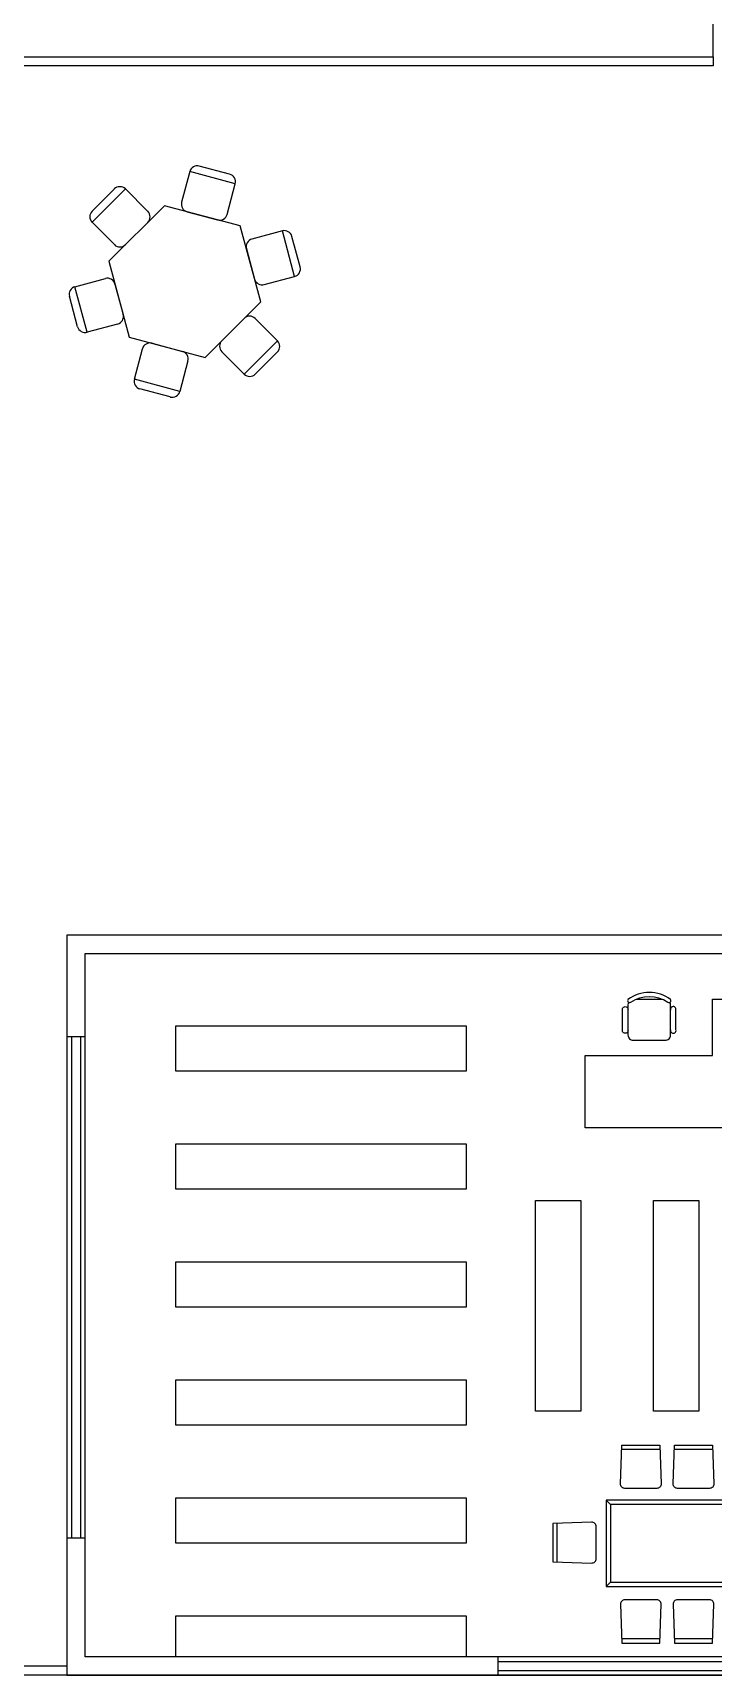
# Model space of a CAD drawing. Header units: metres. Extents: x 217 to 1422, y -179 to 129.
# Drawn here: x 1361.73 to 1369.22, y 48.87 to 66.97 of the extents above; entities that cross this region are included whole.
import ezdxf

# ---------------------------------------------------------------- set-up
doc = ezdxf.new("R2010")
doc.units = ezdxf.units.M
doc.header["$LTSCALE"] = 0.5
doc.header["$MEASUREMENT"] = 0
doc.layers.add('+1', color=255, linetype='Continuous')

# ---------------------------------------------------------------- blocks, each defined once
blk = doc.blocks.new('MESA PARA LACTANTES')
for p, q in [((0.1, 1.466), (-0.1, 1.466)), ((-0.15, 1.416), (-0.15, 1.216)), ((0.15, 1.416), (-0.15, 1.416)), ((0.15, 1.216), (0.15, 1.416)), ((-0.585, 1.186), (-0.685, 1.013)), ((-0.517, 1.204), (-0.667, 0.945)), ((-0.343, 1.104), (-0.517, 1.204)), ((-0.25, 1.166), (-0.5, 0.733)), ((0.25, 1.166), (-0.25, 1.166)), ((-0.1, 1.166), (0.1, 1.166)), ((0.5, 0.733), (0.25, 1.166)), ((0.517, 1.204), (0.343, 1.104)), ((0.667, 0.945), (0.517, 1.204)), ((0.685, 1.013), (0.585, 1.186)), ((-0.667, 0.945), (-0.493, 0.845)), ((-0.425, 0.863), (-0.325, 1.036)), ((0.325, 1.036), (0.425, 0.863)), ((0.493, 0.845), (0.667, 0.945)), ((-0.5, 0.733), (-0.25, 0.3)), ((0.25, 0.3), (0.5, 0.733)), ((-0.667, 0.521), (-0.493, 0.621)), ((-0.425, 0.603), (-0.325, 0.43)), ((0.325, 0.43), (0.425, 0.603)), ((0.493, 0.621), (0.667, 0.521)), ((-0.585, 0.28), (-0.685, 0.453)), ((-0.517, 0.262), (-0.667, 0.521)), ((0.667, 0.521), (0.517, 0.262)), ((0.685, 0.453), (0.585, 0.28)), ((-0.343, 0.362), (-0.517, 0.262)), ((0.517, 0.262), (0.343, 0.362)), ((-0.25, 0.3), (0.25, 0.3)), ((-0.15, 0.05), (-0.15, 0.25)), ((-0.1, 0.3), (0.1, 0.3)), ((0.15, 0.25), (0.15, 0.05)), ((0.15, 0.05), (-0.15, 0.05)), ((0.1, 0), (-0.1, 0))]:
    blk.add_line(p, q)
for centre, start, end in [((-0.1, 1.416), 90, 180), ((0.1, 1.416), 0, 90), ((-0.542, 1.161), 60, 150), ((-0.1, 1.216), 180, 270), ((0.1, 1.216), 270, 0), ((0.542, 1.161), 30, 120), ((-0.368, 1.061), 330, 60), ((0.368, 1.061), 120, 210), ((-0.642, 0.988), 150, 240), ((0.642, 0.988), 300, 30), ((-0.468, 0.888), 240, 330), ((0.468, 0.888), 210, 300), ((-0.468, 0.578), 30, 120), ((0.468, 0.578), 60, 150), ((-0.642, 0.478), 120, 210), ((-0.368, 0.405), 300, 30), ((0.368, 0.405), 150, 240), ((0.642, 0.478), 330, 60), ((-0.542, 0.305), 210, 300), ((-0.1, 0.25), 90, 180), ((0.1, 0.25), 0, 90), ((0.542, 0.305), 240, 330), ((-0.1, 0.05), 180, 270), ((0.1, 0.05), 270, 0)]:
    blk.add_arc(centre, 0.05, start, end)
blk = doc.blocks.new('*U14')
for p, q in [((-40, 0), (-40, 6)), ((0, 0), (0, 6))]:
    blk.add_line(p, q)
blk.add_lwpolyline([(0, 0), (0, -40), (-1.75, -40), (-1.75, 0)], close=True)
blk.add_arc((0, 0), 40, 180, 270)
blk = doc.blocks.new('ghe 2')
blk.add_line((-466, 151), (-466, -151))
for points in [[(-434, 213, 0.829608), (-466, 243, 0.333333), (-466, -243, 0.829608), (-434, -213)], [(-433, 213, 0.290756), (-433, -213)], [(-433, -236, 0.120944), (-405, -243), (-61, -243, 0.414214), (0, -182), (0, 182, 0.414214), (-61, 243), (-405, 243, 0.120944), (-433, 236)], [(-121, 243, 1.333333), (-121, 304), (-362, 304, 1), (-344, 243)], [(-121, -244, -1.333333), (-121, -305), (-344, -305, -1.333333), (-344, -244)]]:
    blk.add_lwpolyline(points, format="xyb")
blk = doc.blocks.new('ban6c 1000x2100')
for p, q in [((-459, 2644), (-509, 2694)), ((441, 2644), (491, 2694)), ((-459, 644), (-509, 594)), ((441, 644), (491, 594))]:
    blk.add_line(p, q)
for points in [[(236, 2863), (221, 3311), (-221, 3311), (-236, 2863, 0.424007), (-186, 2811), (186, 2811, 0.424007)], [(-714, 2529), (-1162, 2514), (-1162, 2073), (-714, 2058, 0.424007), (-662, 2108), (-662, 2479, 0.424007)], [(679, 2529), (1128, 2514), (1128, 2073), (679, 2058, -0.424007), (628, 2108), (628, 2479, -0.424007)], [(-714, 1920), (-1162, 1905), (-1162, 1463), (-714, 1448, 0.424007), (-662, 1498), (-662, 1870, 0.424007)], [(679, 1920), (1128, 1905), (1128, 1463), (679, 1448, -0.424007), (628, 1498), (628, 1870, -0.424007)], [(-714, 1248), (-1162, 1233), (-1162, 791), (-714, 776, 0.424007), (-662, 826), (-662, 1198, 0.424007)], [(679, 1248), (1128, 1233), (1128, 791), (679, 776, -0.424007), (628, 826), (628, 1198, -0.424007)], [(236, 448), (221, 0), (-221, 0), (-236, 448, -0.424007), (-186, 500), (186, 500, -0.424007)]]:
    blk.add_lwpolyline(points, format="xyb", close=True)
for points in [[(-222, 3261), (223, 3261)], [(-1112, 2071), (-1112, 2516)], [(1078, 2071), (1078, 2516)], [(-1112, 1462), (-1112, 1907)], [(1078, 1462), (1078, 1907)], [(-1112, 790), (-1112, 1235)], [(1078, 790), (1078, 1235)], [(-222, 50), (223, 50)]]:
    blk.add_lwpolyline(points)
for points in [[(-509, 594), (491, 594), (491, 2694), (-509, 2694)], [(-459, 644), (441, 644), (441, 2644), (-459, 2644)]]:
    blk.add_lwpolyline(points, close=True)
blk = doc.blocks.new('LIBRARY')
at = {"layer": '+1', "ltscale": 0.5, "transparency": 33554687}
for p, q in [((441.457, 80.9), (441.257, 80.9)), ((441.307, 80.9), (441.307, 75.374)), ((441.407, 80.9), (441.407, 75.374)), ((441.457, 75.374), (441.257, 75.374)), ((446.003, 74.066), (446.003, 73.866)), ((450.203, 74.066), (450.203, 73.866)), ((446.003, 74.016), (450.203, 74.016)), ((446.003, 73.916), (450.203, 73.916))]:
    blk.add_line(p, q, dxfattribs=at)
at = {"layer": '+1', "transparency": 33554687}
blk.add_lwpolyline([(450.819, 81.819), (450.819, 74.066), (441.457, 74.066), (441.457, 81.819), (449.619, 81.819), (449.619, 82.019), (441.257, 82.019), (441.257, 73.866), (451.019, 73.866), (451.019, 82.019), (450.819, 82.019)], close=True, dxfattribs=at)
at = {"layer": '+1', "ltscale": 0.5, "transparency": 33554687}
for points in [[(448.368, 81.314), (449.168, 81.314), (449.168, 79.895), (446.968, 79.895), (446.968, 80.695), (448.368, 80.695)], [(445.655, 81.021), (445.655, 80.521), (442.455, 80.521), (442.455, 81.021)], [(445.655, 79.721), (445.655, 79.221), (442.455, 79.221), (442.455, 79.721)], [(446.918, 76.773), (446.418, 76.773), (446.418, 79.095), (446.918, 79.095)], [(448.218, 76.773), (447.718, 76.773), (447.718, 79.095), (448.218, 79.095)], [(449.518, 76.773), (449.018, 76.773), (449.018, 79.095), (449.518, 79.095)], [(450.818, 76.773), (450.318, 76.773), (450.318, 79.095), (450.818, 79.095)], [(445.655, 78.421), (445.655, 77.921), (442.455, 77.921), (442.455, 78.421)], [(445.655, 77.121), (445.655, 76.621), (442.455, 76.621), (442.455, 77.121)], [(445.655, 75.821), (445.655, 75.321), (442.455, 75.321), (442.455, 75.821)], [(445.655, 74.521), (445.655, 74.066), (442.455, 74.066), (442.455, 74.521)]]:
    blk.add_lwpolyline(points, close=True, dxfattribs=at)
at = {"layer": '+1', "transparency": 33554687, "xscale": 0.02999999999999977, "yscale": 0.02999999999999977, "zscale": 0.02999999999999977}
blk.add_blockref('*U14', (450.819, 81.839), dxfattribs=at)
at = {"layer": '+1', "transparency": 33554687}
for name, p, xscale, yscale, zscale, rotation in [('ghe 2', (447.673, 80.861), 0.0009661835748791984, 0.0009661835748791984, 0.0009661835748791984, 270), ('ban6c 1000x2100', (449.764, 75.326), 0.0009523809523809511, 0.0009523809523809511, 0.0009523809523809511, 89.99999999999999)]:
    blk.add_blockref(name, p, dxfattribs=dict(at, xscale=xscale, yscale=yscale, zscale=zscale, rotation=rotation))
blk = doc.blocks.new('PLAN FF')
at = {"layer": '+1', "transparency": 33554687}
for points in [[(1369.224, 66.706), (1369.224, 82.683), (1388.591, 82.683), (1395.192, 82.683), (1395.192, 64.796), (1388.581, 64.796), (1388.549, 48.874), (1349.994, 48.874), (1349.994, 66.706)], [(1369.224, 66.706), (1369.224, 66.606), (1359.757, 66.606), (1359.757, 66.706)]]:
    blk.add_lwpolyline(points, close=True, dxfattribs=at)
blk.add_lwpolyline([(1362.105, 48.974), (1350.094, 48.974), (1350.094, 58.552)], dxfattribs=at)
at = {"layer": '+1', "lineweight": 9, "transparency": 33554687, "xscale": 1.732050807568827, "yscale": 1.732050807568827, "zscale": 1.732050807568827, "rotation": 285.057227886511}
blk.add_blockref('MESA PARA LACTANTES', (1362.177, 63.9), dxfattribs=at)
at = {"transparency": 33554687}
blk.add_blockref('LIBRARY', (920.848, -24.992), dxfattribs=at)

msp = doc.modelspace()

# ---------------------------------------------------------------- block references
at = {"transparency": 33554687}
msp.add_blockref('PLAN FF', (0, 0), dxfattribs=at)

doc.saveas('drawing.dxf')
